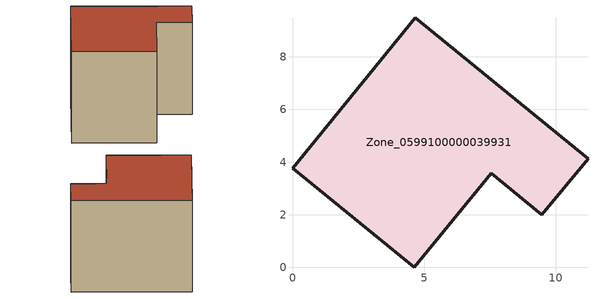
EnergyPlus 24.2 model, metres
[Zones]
Zone_0599100000039931
 floor ground (C_G): 7.54,3.58 4.62,0 0,3.77 4.67,9.49 11.23,4.13 9.48,1.99 z0
 wall outside (C_F): 4.67,9.49 0,3.77 4.62,0 7.54,3.58 9.48,1.99 11.23,4.13 4.67,9.49 z0:7.08
 roof outside (C_R): 9.48,1.99 11.23,4.13 4.67,9.49 0,3.77 4.62,0 7.54,3.58 z7.08
[BUILDING]
Pand.0599100000039931: North Axis=0; Terrain=City; Loads Convergence Tolerance Value=0.04; Temperature Convergence Tolerance Value=0.4; Solar Distribution=FullExterior; Maximum Number of Warmup Days=25; Minimum Number of Warmup Days=1
[Site:Location]
Rotterdam.The.Hague.AP_ZH_NLD Design_Conditions: Latitude=51.96; Longitude=4.45; Time Zone=1; Elevation=-4.5
[SITE:GROUNDTEMPERATURE:BUILDINGSURFACE]
18, 18, 18, 18, 18, 18, 18, 18, 18, 18, 18, 18
[MATERIAL] Thermal Absorptance=0.9; Solar Absorptance=0.7; Visible Absorptance=0.7
Name | Roughness | Thickness | Conductivity | Density | Specific Heat
G.TC.1946 | MediumSmooth | 0.15 | 1 | 540 | 1210
F.TC.1946 | Rough | 0.3 | 0.857143 | 1920 | 840
R.TC.1946 | MediumRough | 0.2 | 0.909091 | 1500 | 1000
[CONSTRUCTION]
C_G: G.TC.1946
C_F: F.TC.1946
C_R: R.TC.1946
[ZONE]
Zone_0599100000039931: Type=1; Multiplier=1; Ceiling Height=Autocalculate; Volume=Autocalculate; Floor Area=autocalculate; Part of Total Floor Area=Yes
[ZONEINFILTRATION:DESIGNFLOWRATE]
Infil_Zone_0599100000039931: Zone or ZoneList or Space or SpaceList=Zone_0599100000039931; Schedule=AlwaysOn; Design Flow Rate Calculation Method=Flow/Area; Flow Rate per Floor Area=0.003; Constant Term Coefficient=1; Temperature Term Coefficient=0; Velocity Term Coefficient=0; Velocity Squared Term Coefficient=0
[HVACTEMPLATE:ZONE:IDEALLOADSAIRSYSTEM]
Zone_0599100000039931: Maximum Heating Supply Air Temperature=50; Minimum Cooling Supply Air Temperature=13; Maximum Heating Supply Air Humidity Ratio=0.0156; Minimum Cooling Supply Air Humidity Ratio=0.0077; Heating Limit=NoLimit; Cooling Limit=NoLimit; Dehumidification Control Type=ConstantSensibleHeatRatio; Cooling Sensible Heat Ratio=0.7; Dehumidification Setpoint=60; Humidification Control Type=None; Humidification Setpoint=30; Outdoor Air Method=None; Outdoor Air Flow Rate per Person=0.00944; Outdoor Air Flow Rate per Zone Floor Area=0; Outdoor Air Flow Rate per Zone=0; Demand Controlled Ventilation Type=None; Outdoor Air Economizer Type=NoEconomizer; Heat Recovery Type=None; Sensible Heat Recovery Effectiveness=0.7; Latent Heat Recovery Effectiveness=0.65
[ZONECONTROL:THERMOSTAT]
ThermostatControl_Zone_0599100000039931: Zone or ZoneList=Zone_0599100000039931; Control Type Schedule=DualSetpointControlType; Control 1=Thermostat_Zone_0599100000039931; Temperature Difference Between Cutout And Setpoint=0
[THERMOSTATSETPOINT:DUALSETPOINT]
Thermostat_Zone_0599100000039931: Heating Setpoint Temperature Schedule=HeatingSetpoint_Zone_0599100000039931; Cooling Setpoint Temperature Schedule=CoolingSetpoint_Zone_0599100000039931
[SCHEDULE:COMPACT]
HeatingSetpoint_Zone_0599100000039931: Through: 12/31, For: AllDays, Until: 24:00, 21
CoolingSetpoint_Zone_0599100000039931: Through: 12/31, For: AllDays, Until: 24:00, 24
DualSetpointControlType: Through: 12/31, For: AllDays, Until: 24:00, 4
AlwaysOn: Through: 12/31, For: AllDays, Until: 24:00, 1
